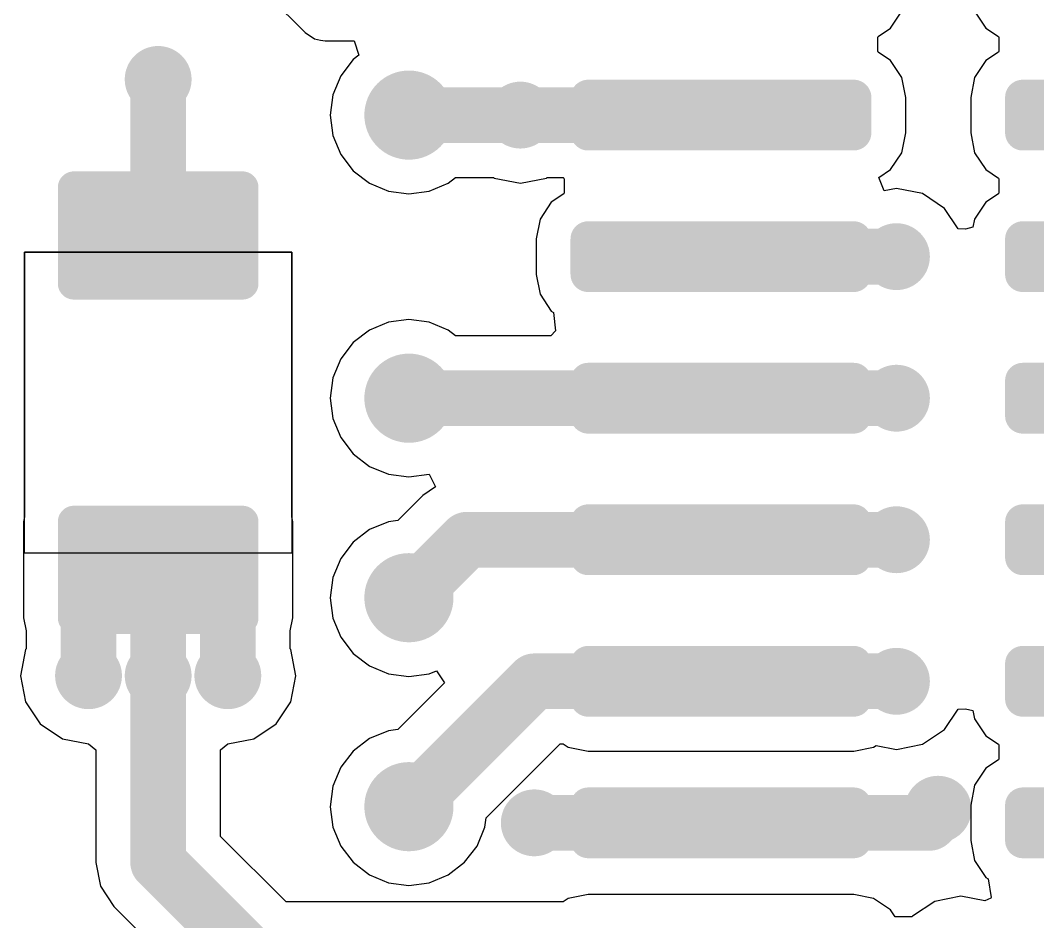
# Model space of a CAD drawing. Header units: millimetres. Extents: x 201 to 305, y 187 to 304.
# Drawn here: x 225.76 to 234.89, y 249.34 to 257.43 of the extents above; entities that cross this region are included whole.
import ezdxf

# ---------------------------------------------------------------- set-up
doc = ezdxf.new("R2010")
doc.units = ezdxf.units.MM
doc.layers.add('TopLayer', color=1, linetype='Continuous')

# ---------------------------------------------------------------- blocks, each defined once
blk = doc.blocks.new('PH08SMD_D20P_PWR_26')
at = {"layer": 'TopLayer', "const_width": 0.15875}
for points in [[(-5.953125, 3.14124848, 1), (-5.794375, 3.14124848, 1)], [(-5.635625, 3.14124848, 1), (-5.476875, 3.14124848, 1)], [(-4.683125, 3.14125102, 1), (-4.524375, 3.14125102, 1)], [(-4.365625, 3.14125102, 1), (-4.206875, 3.14125102, 1)], [(-3.413125, 3.14125102, 1), (-3.254375, 3.14125102, 1)], [(-3.095625, 3.14125102, 1), (-2.936875, 3.14125102, 1)], [(-2.143125, 3.14124848, 1), (-1.984375, 3.14124848, 1)], [(-1.825625, 3.14124848, 1), (-1.666875, 3.14124848, 1)], [(-0.8731249999999999, 3.14125102, 1), (-0.714375, 3.14125102, 1)], [(-0.5556249999999999, 3.14125102, 1), (-0.396875, 3.14125102, 1)], [(0.396875, 3.14125102, 1), (0.5556249999999999, 3.14125102, 1)], [(0.714375, 3.14125102, 1), (0.8731249999999999, 3.14125102, 1)], [(1.66687754, 3.14125102, 1), (1.82562754, 3.14125102, 1)], [(1.98437754, 3.14125102, 1), (2.14312754, 3.14125102, 1)], [(2.936875, 3.14125102, 1), (3.095625, 3.14125102, 1)], [(3.254375, 3.14125102, 1), (3.413125, 3.14125102, 1)], [(4.206875, 3.14125102, 1), (4.365625, 3.14125102, 1)], [(4.524375, 3.14125102, 1), (4.683125, 3.14125102, 1)], [(5.476877539999999, 3.14125102, 1), (5.63562754, 3.14125102, 1)], [(5.794377539999999, 3.14125102, 1), (5.95312754, 3.14125102, 1)], [(-5.953125, 0.7587488, 1), (-5.794375, 0.7587488, 1)], [(-5.635625, 0.7587488, 1), (-5.476875, 0.7587488, 1)], [(-4.683125, 0.75875134, 1), (-4.524375, 0.75875134, 1)], [(-4.365625, 0.75875134, 1), (-4.206875, 0.75875134, 1)], [(-3.413125, 0.75875134, 1), (-3.254375, 0.75875134, 1)], [(-3.095625, 0.75875134, 1), (-2.936875, 0.75875134, 1)], [(-2.143125, 0.7587488, 1), (-1.984375, 0.7587488, 1)], [(-1.825625, 0.7587488, 1), (-1.666875, 0.7587488, 1)], [(-0.8731249999999999, 0.75875134, 1), (-0.714375, 0.75875134, 1)], [(-0.5556249999999999, 0.75875134, 1), (-0.396875, 0.75875134, 1)], [(0.396875, 0.75875134, 1), (0.5556249999999999, 0.75875134, 1)], [(0.714375, 0.75875134, 1), (0.8731249999999999, 0.75875134, 1)], [(1.66687754, 0.75875134, 1), (1.82562754, 0.75875134, 1)], [(1.98437754, 0.75875134, 1), (2.14312754, 0.75875134, 1)], [(2.936875, 0.75875134, 1), (3.095625, 0.75875134, 1)], [(3.254375, 0.75875134, 1), (3.413125, 0.75875134, 1)], [(4.206875, 0.75875134, 1), (4.365625, 0.75875134, 1)], [(4.524375, 0.75875134, 1), (4.683125, 0.75875134, 1)], [(5.476877539999999, 0.75875134, 1), (5.63562754, 0.75875134, 1)], [(5.794377539999999, 0.75875134, 1), (5.95312754, 0.75875134, 1)], [(-5.953125, -0.75875134, 1), (-5.794375, -0.75875134, 1)], [(-5.635625, -0.75875134, 1), (-5.476875, -0.75875134, 1)], [(-4.683125, -0.75875134, 1), (-4.524375, -0.75875134, 1)], [(-4.365625, -0.75875134, 1), (-4.206875, -0.75875134, 1)], [(-3.41312754, -0.75875134, 1), (-3.25437754, -0.75875134, 1)], [(-3.09562754, -0.75875134, 1), (-2.93687754, -0.75875134, 1)], [(-2.143125, -0.75875134, 1), (-1.984375, -0.75875134, 1)], [(-1.825625, -0.75875134, 1), (-1.666875, -0.75875134, 1)], [(-0.8731249999999999, -0.75875134, 1), (-0.714375, -0.75875134, 1)], [(-0.5556249999999999, -0.75875134, 1), (-0.396875, -0.75875134, 1)], [(0.396875, -0.7587488, 1), (0.5556249999999999, -0.7587488, 1)], [(0.714375, -0.7587488, 1), (0.8731249999999999, -0.7587488, 1)], [(1.666875, -0.75875134, 1), (1.825625, -0.75875134, 1)], [(1.984375, -0.75875134, 1), (2.143125, -0.75875134, 1)], [(2.936875, -0.75875134, 1), (3.095625, -0.75875134, 1)], [(3.254375, -0.75875134, 1), (3.413125, -0.75875134, 1)], [(4.206875, -0.7587488, 1), (4.365625, -0.7587488, 1)], [(4.524375, -0.7587488, 1), (4.683125, -0.7587488, 1)], [(5.476877539999999, -0.7587488, 1), (5.63562754, -0.7587488, 1)], [(5.794377539999999, -0.7587488, 1), (5.95312754, -0.7587488, 1)], [(-5.953125, -3.14125102, 1), (-5.794375, -3.14125102, 1)], [(-5.635625, -3.14125102, 1), (-5.476875, -3.14125102, 1)], [(-4.683125, -3.14125102, 1), (-4.524375, -3.14125102, 1)], [(-4.365625, -3.14125102, 1), (-4.206875, -3.14125102, 1)], [(-3.41312754, -3.14125102, 1), (-3.25437754, -3.14125102, 1)], [(-3.09562754, -3.14125102, 1), (-2.93687754, -3.14125102, 1)], [(-2.143125, -3.14125102, 1), (-1.984375, -3.14125102, 1)], [(-1.825625, -3.14125102, 1), (-1.666875, -3.14125102, 1)], [(-0.8731249999999999, -3.14125102, 1), (-0.714375, -3.14125102, 1)], [(-0.5556249999999999, -3.14125102, 1), (-0.396875, -3.14125102, 1)], [(0.396875, -3.14124848, 1), (0.5556249999999999, -3.14124848, 1)], [(0.714375, -3.14124848, 1), (0.8731249999999999, -3.14124848, 1)], [(1.666875, -3.14125102, 1), (1.825625, -3.14125102, 1)], [(1.984375, -3.14125102, 1), (2.143125, -3.14125102, 1)], [(2.936875, -3.14125102, 1), (3.095625, -3.14125102, 1)], [(3.254375, -3.14125102, 1), (3.413125, -3.14125102, 1)], [(4.206875, -3.14124848, 1), (4.365625, -3.14124848, 1)], [(4.524375, -3.14124848, 1), (4.683125, -3.14124848, 1)], [(5.476877539999999, -3.14124848, 1), (5.63562754, -3.14124848, 1)], [(5.794377539999999, -3.14124848, 1), (5.95312754, -3.14124848, 1)]]:
    blk.add_lwpolyline(points, format="xyb", close=True, dxfattribs=at)
at = {"layer": 'TopLayer'}
for points in [[(-5.873749999999999, 0.5999987999999999), (-5.556249999999999, 0.5999987999999999), (-5.873749999999999, 3.29999848), (-5.556249999999999, 3.29999848)], [(-4.60375, 0.6000013399999999), (-4.28625, 0.6000013399999999), (-4.60375, 3.30000102), (-4.28625, 3.30000102)], [(-3.33375, 0.6000013399999999), (-3.01625, 0.6000013399999999), (-3.33375, 3.30000102), (-3.01625, 3.30000102)], [(-2.06375, 0.5999987999999999), (-1.74625, 0.5999987999999999), (-2.06375, 3.29999848), (-1.74625, 3.29999848)], [(-0.79375, 0.6000013399999999), (-0.47625, 0.6000013399999999), (-0.79375, 3.30000102), (-0.47625, 3.30000102)], [(0.47625, 0.6000013399999999), (0.79375, 0.6000013399999999), (0.47625, 3.30000102), (0.79375, 3.30000102)], [(1.74625254, 0.6000013399999999), (2.06375254, 0.6000013399999999), (1.74625254, 3.30000102), (2.06375254, 3.30000102)], [(3.01625, 0.6000013399999999), (3.33375, 0.6000013399999999), (3.01625, 3.30000102), (3.33375, 3.30000102)], [(4.28625, 0.6000013399999999), (4.60375, 0.6000013399999999), (4.28625, 3.30000102), (4.60375, 3.30000102)], [(5.55625254, 0.6000013399999999), (5.87375254, 0.6000013399999999), (5.55625254, 3.30000102), (5.87375254, 3.30000102)], [(-6.0325, 0.7587488), (-5.3975, 0.7587488), (-6.0325, 3.14124848), (-5.3975, 3.14124848)], [(-4.762499999999999, 0.75875134), (-4.1275, 0.75875134), (-4.762499999999999, 3.14125102), (-4.1275, 3.14125102)], [(-3.4925, 0.75875134), (-2.8575, 0.75875134), (-3.4925, 3.14125102), (-2.8575, 3.14125102)], [(-2.2225, 0.7587488), (-1.5875, 0.7587488), (-2.2225, 3.14124848), (-1.5875, 3.14124848)], [(-0.9524999999999999, 0.75875134), (-0.3175, 0.75875134), (-0.9524999999999999, 3.14125102), (-0.3175, 3.14125102)], [(0.3175, 0.75875134), (0.9524999999999999, 0.75875134), (0.3175, 3.14125102), (0.9524999999999999, 3.14125102)], [(1.58750254, 0.75875134), (2.22250254, 0.75875134), (1.58750254, 3.14125102), (2.22250254, 3.14125102)], [(2.8575, 0.75875134), (3.4925, 0.75875134), (2.8575, 3.14125102), (3.4925, 3.14125102)], [(4.1275, 0.75875134), (4.762499999999999, 0.75875134), (4.1275, 3.14125102), (4.762499999999999, 3.14125102)], [(5.39750254, 0.75875134), (6.032502539999999, 0.75875134), (5.39750254, 3.14125102), (6.032502539999999, 3.14125102)], [(-5.873749999999999, -3.30000102), (-5.556249999999999, -3.30000102), (-5.873749999999999, -0.6000013399999999), (-5.556249999999999, -0.6000013399999999)], [(-4.60375, -3.30000102), (-4.28625, -3.30000102), (-4.60375, -0.6000013399999999), (-4.28625, -0.6000013399999999)], [(-3.33375254, -3.30000102), (-3.01625254, -3.30000102), (-3.33375254, -0.6000013399999999), (-3.01625254, -0.6000013399999999)], [(-2.06375, -3.30000102), (-1.74625, -3.30000102), (-2.06375, -0.6000013399999999), (-1.74625, -0.6000013399999999)], [(-0.79375, -3.30000102), (-0.47625, -3.30000102), (-0.79375, -0.6000013399999999), (-0.47625, -0.6000013399999999)], [(0.47625, -3.29999848), (0.79375, -3.29999848), (0.47625, -0.5999987999999999), (0.79375, -0.5999987999999999)], [(1.74625, -3.30000102), (2.06375, -3.30000102), (1.74625, -0.6000013399999999), (2.06375, -0.6000013399999999)], [(3.01625, -3.30000102), (3.33375, -3.30000102), (3.01625, -0.6000013399999999), (3.33375, -0.6000013399999999)], [(4.28625, -3.29999848), (4.60375, -3.29999848), (4.28625, -0.5999987999999999), (4.60375, -0.5999987999999999)], [(5.55625254, -3.29999848), (5.87375254, -3.29999848), (5.55625254, -0.5999987999999999), (5.87375254, -0.5999987999999999)], [(-6.0325, -3.14125102), (-5.3975, -3.14125102), (-6.0325, -0.75875134), (-5.3975, -0.75875134)], [(-4.762499999999999, -3.14125102), (-4.1275, -3.14125102), (-4.762499999999999, -0.75875134), (-4.1275, -0.75875134)], [(-3.49250254, -3.14125102), (-2.85750254, -3.14125102), (-3.49250254, -0.75875134), (-2.85750254, -0.75875134)], [(-2.2225, -3.14125102), (-1.5875, -3.14125102), (-2.2225, -0.75875134), (-1.5875, -0.75875134)], [(-0.9524999999999999, -3.14125102), (-0.3175, -3.14125102), (-0.9524999999999999, -0.75875134), (-0.3175, -0.75875134)], [(0.3175, -3.14124848), (0.9524999999999999, -3.14124848), (0.3175, -0.7587488), (0.9524999999999999, -0.7587488)], [(1.5875, -3.14125102), (2.2225, -3.14125102), (1.5875, -0.75875134), (2.2225, -0.75875134)], [(2.8575, -3.14125102), (3.4925, -3.14125102), (2.8575, -0.75875134), (3.4925, -0.75875134)], [(4.1275, -3.14124848), (4.762499999999999, -3.14124848), (4.1275, -0.7587488), (4.762499999999999, -0.7587488)], [(5.39750254, -3.14124848), (6.032502539999999, -3.14124848), (5.39750254, -0.7587488), (6.032502539999999, -0.7587488)]]:
    blk.add_solid(points, dxfattribs=at)
blk = doc.blocks.new('L_3216_60')
at = {"layer": 'TopLayer'}
for p, q in [((-1.34999984, -1.20000014), (-1.34999984, 1.20000014)), ((-1.34999984, 1.20000014), (1.34999984, 1.20000014)), ((1.34999984, 1.20000014), (1.34999984, -1.20000014)), ((1.34999984, -1.20000014), (-1.34999984, -1.20000014))]:
    blk.add_line(p, q, dxfattribs=at)
at = {"layer": 'TopLayer', "const_width": 0.14374876}
for points in [[(-2.00312528, 0.7562570599999999, 1), (-1.85937652, 0.7562570599999999, 1)], [(-1.14062256, 0.7562570599999999, 1), (-0.9968737999999999, 0.7562570599999999, 1)], [(0.9968737999999999, 0.7562570599999999, 1), (1.14062256, 0.7562570599999999, 1)], [(1.85937652, 0.7562570599999999, 1), (2.00312528, 0.7562570599999999, 1)], [(-2.00312528, -0.75624182, 1), (-1.85937652, -0.75624182, 1)], [(-1.14062256, -0.75624182, 1), (-0.9968737999999999, -0.75624182, 1)], [(0.9968737999999999, -0.75624182, 1), (1.14062256, -0.75624182, 1)], [(1.85937652, -0.75624182, 1), (2.00312528, -0.75624182, 1)]]:
    blk.add_lwpolyline(points, format="xyb", close=True, dxfattribs=at)
at = {"layer": 'TopLayer'}
for points in [[(-1.06874818, -0.89999058), (-1.06874818, 0.90000582), (-1.9312509, -0.89999058), (-1.9312509, 0.90000582)], [(1.9312509, -0.89999058), (1.9312509, 0.90000582), (1.06874818, -0.89999058), (1.06874818, 0.90000582)], [(-0.9249994199999999, -0.75624182), (-0.9249994199999999, 0.7562570599999999), (-2.07499966, -0.75624182), (-2.07499966, 0.7562570599999999)], [(2.07499966, -0.75624182), (2.07499966, 0.7562570599999999), (0.9249994199999999, -0.75624182), (0.9249994199999999, 0.7562570599999999)]]:
    blk.add_solid(points, dxfattribs=at)
blk = doc.blocks.new('TP_SMD_98')
at = {"layer": 'TopLayer', "const_width": 0.3999992}
blk.add_lwpolyline([(-0.1999996, 0, 1), (0.1999996, 0, 1)], format="xyb", close=True, dxfattribs=at)
blk = doc.blocks.new('TP_SMD_99')
at = {"layer": 'TopLayer', "const_width": 0.3999992}
blk.add_lwpolyline([(-0.1999996, 0, 1), (0.1999996, 0, 1)], format="xyb", close=True, dxfattribs=at)
blk = doc.blocks.new('TP_SMD_100')
at = {"layer": 'TopLayer', "const_width": 0.3999992}
blk.add_lwpolyline([(-0.1999996, 0, 1), (0.1999996, 0, 1)], format="xyb", close=True, dxfattribs=at)
blk = doc.blocks.new('TP_SMD_157')
at = {"layer": 'TopLayer', "const_width": 0.3999992}
blk.add_lwpolyline([(-0.19999706, 2.54e-06, 1), (0.20000214, 2.54e-06, 1)], format="xyb", close=True, dxfattribs=at)

msp = doc.modelspace()

# ---------------------------------------------------------------- linework, layer by layer
at = {"layer": 'TopLayer'}
for p, q in [((227.9447562, 257.69471448), (228.31976434, 257.3197419)), ((233.57198904, 257.36051398), (233.6733833, 257.51225866)), ((234.32661796, 257.51225866), (234.42801222, 257.36051398)), ((233.45981502, 257.28556112), (233.57198904, 257.36051398)), ((234.42801222, 257.36051398), (234.54018624, 257.28556112)), ((228.31976434, 257.3197419), (228.4024515, 257.2644969)), ((228.4024515, 257.2644969), (228.40246166, 257.26449182)), ((228.40246166, 257.26449182), (228.45588802, 257.253867)), ((228.45588802, 257.253867), (228.49999512, 257.24509384)), ((233.4564546, 257.27582022), (233.45981502, 257.28556112)), ((233.4564546, 257.1541847), (233.4564546, 257.27582022)), ((234.54018624, 257.28556112), (234.54354666, 257.27582022)), ((234.54354666, 257.27582022), (234.5435492, 257.15418724)), ((228.49999512, 257.24509384), (228.75826994, 257.24509384)), ((228.75826994, 257.24509384), (228.80138136, 257.11809384)), ((228.75075916, 257.07924962), (228.6385572, 256.93302436)), ((228.80138136, 257.11809384), (228.75075916, 257.07924962)), ((233.45981502, 257.1444438), (233.4564546, 257.1541847)), ((233.57198904, 257.06949094), (233.45981502, 257.1444438)), ((233.6733833, 256.91774626), (233.57198904, 257.06949094)), ((234.42801476, 257.06949094), (234.3266205, 256.91774626)), ((234.54018624, 257.1444438), (234.42801476, 257.06949094)), ((234.5435492, 257.15418724), (234.54018624, 257.1444438)), ((228.6385572, 256.93302436), (228.56802394, 256.76274022)), ((233.70898648, 256.73875246), (233.6733833, 256.91774626)), ((234.3266205, 256.91774626), (234.29101732, 256.73875246)), ((228.56802394, 256.76274022), (228.54396506, 256.580005)), ((233.70898648, 256.42125246), (233.70898648, 256.73875246)), ((234.29101732, 256.73875246), (234.29101732, 256.42125246)), ((228.54396506, 256.580005), (228.56802394, 256.39726978)), ((228.56802394, 256.39726978), (228.6385572, 256.22698564)), ((233.6733833, 256.24225866), (233.70898648, 256.42125246)), ((234.29101732, 256.42125246), (234.3266205, 256.24225866)), ((228.6385572, 256.22698564), (228.75075916, 256.08076038)), ((233.57198904, 256.09051398), (233.6733833, 256.24225866)), ((234.3266205, 256.24225866), (234.42801476, 256.09051398)), ((228.75075916, 256.08076038), (228.89698442, 255.96855842)), ((233.46584752, 256.0195921), (233.57198904, 256.09051398)), ((234.42801476, 256.09051398), (234.54018878, 256.01556112)), ((229.60302314, 255.96855842), (229.66905806, 256.01922888)), ((229.66905806, 256.01922888), (230.00928344, 256.01922888)), ((230.00928344, 256.01922888), (230.01588998, 256.01481436)), ((230.01588998, 256.01481436), (230.24999924, 255.96824854)), ((230.24999924, 255.96824854), (230.4841085, 256.01481436)), ((230.4841085, 256.01481436), (230.49071504, 256.01922888)), ((230.49071504, 256.01922888), (230.63469748, 256.01922888)), ((230.63469748, 256.01922888), (230.64018388, 256.01556112)), ((230.64018388, 256.01556112), (230.6435443, 256.0058253)), ((230.6435443, 256.0058253), (230.6435443, 255.88418216)), ((233.51540038, 255.8999581), (233.46584752, 256.0195921)), ((234.54018878, 256.01556112), (234.5435492, 256.00582022)), ((234.5435492, 256.00582022), (234.5435492, 255.8841847)), ((228.89698442, 255.96855842), (229.06726856, 255.89802516)), ((229.06726856, 255.89802516), (229.25000378, 255.87396628)), ((229.25000378, 255.87396628), (229.432739, 255.89802516)), ((229.432739, 255.89802516), (229.60302314, 255.96855842)), ((230.6435443, 255.88418216), (230.64018388, 255.87444634)), ((233.62499884, 255.92175892), (233.51540038, 255.8999581)), ((233.8591081, 255.8751931), (233.62499884, 255.92175892)), ((234.5435492, 255.8841847), (234.54018878, 255.8744438)), ((230.5280124, 255.79949348), (230.42661814, 255.6477488)), ((230.64018388, 255.87444634), (230.5280124, 255.79949348)), ((234.05757354, 255.7425797), (233.8591081, 255.8751931)), ((234.42801476, 255.79949094), (234.3266205, 255.64774626)), ((234.54018878, 255.8744438), (234.42801476, 255.79949094)), ((234.17965356, 255.5598775), (234.05757354, 255.7425797)), ((230.42661814, 255.6477488), (230.39101496, 255.468755)), ((234.3266205, 255.64774626), (234.31180976, 255.57328616)), ((234.2431434, 255.5568168), (234.17965356, 255.5598775)), ((234.31180976, 255.57328616), (234.2431434, 255.5568168)), ((230.39101496, 255.468755), (230.39101496, 255.151255)), ((228.2000008, 255.34999984), (225.80000052, 255.34999984)), ((225.80000052, 255.34999984), (225.80000052, 252.97498808)), ((228.2000008, 252.97491188), (228.2000008, 255.34999984)), ((230.39101496, 255.151255), (230.42661814, 254.9722612)), ((230.42661814, 254.9722612), (230.5280124, 254.82051652)), ((230.5280124, 254.82051652), (230.54745356, 254.80752696)), ((230.54745356, 254.80752696), (230.56424042, 254.64356488)), ((229.06726602, 254.7219823), (228.89698188, 254.65144904)), ((229.25000124, 254.74604118), (229.06726602, 254.7219823)), ((229.43273646, 254.7219823), (229.25000124, 254.74604118)), ((229.6030206, 254.65144904), (229.43273646, 254.7219823)), ((228.89698188, 254.65144904), (228.75075662, 254.53924708)), ((229.66905806, 254.60077604), (229.6030206, 254.65144904)), ((230.56424042, 254.64356488), (230.52210436, 254.60077604)), ((228.75075662, 254.53924708), (228.63855466, 254.39302182)), ((230.52210436, 254.60077604), (229.66905806, 254.60077604)), ((228.63855466, 254.39302182), (228.5680214, 254.22273768)), ((228.5680214, 254.22273768), (228.54396252, 254.04000246)), ((228.54396252, 254.04000246), (228.5680214, 253.85726724)), ((228.5680214, 253.85726724), (228.63855466, 253.6869831)), ((228.63855466, 253.6869831), (228.75075662, 253.54075784)), ((228.75075662, 253.54075784), (228.89698188, 253.42855588)), ((228.89698188, 253.42855588), (229.06726602, 253.35802262)), ((229.06726602, 253.35802262), (229.25000124, 253.33396374)), ((229.25000124, 253.33396374), (229.43273392, 253.35802262)), ((229.43273392, 253.35802262), (229.48956642, 253.24409854)), ((229.48956642, 253.24409854), (229.37347572, 253.16652948)), ((229.37347572, 253.16652948), (229.14979316, 252.94284692)), ((225.80000052, 252.97498808), (225.79130102, 252.93125182)), ((228.20868506, 252.93125182), (228.2000008, 252.97491188)), ((225.79130102, 252.93125182), (225.79130102, 252.0687491)), ((228.20868506, 252.0687491), (228.20868506, 252.93125182)), ((229.06726602, 252.9319808), (228.89698188, 252.86144754)), ((229.14979316, 252.94284692), (229.06726602, 252.9319808)), ((228.89698188, 252.86144754), (228.75075662, 252.74924558)), ((228.75075662, 252.74924558), (228.63855466, 252.60302032)), ((228.63855466, 252.60302032), (228.5680214, 252.43273618)), ((228.5680214, 252.43273618), (228.54396252, 252.25000096)), ((228.54396252, 252.25000096), (228.5680214, 252.06726574)), ((225.79130102, 252.0687491), (225.81422706, 251.95349152)), ((228.18575902, 251.95349152), (228.20868506, 252.0687491)), ((228.5680214, 252.06726574), (228.63855466, 251.8969816)), ((225.81422706, 251.95349152), (225.81422706, 251.7907207)), ((228.18575902, 251.7907207), (228.18575902, 251.95349152)), ((228.63855466, 251.8969816), (228.75075662, 251.75075634)), ((225.80981254, 251.78411416), (225.76324672, 251.5500049)), ((225.81422706, 251.7907207), (225.80981254, 251.78411416)), ((228.19017354, 251.78411416), (228.18575902, 251.7907207)), ((228.23673936, 251.5500049), (228.19017354, 251.78411416)), ((228.75075662, 251.75075634), (228.89698188, 251.63855438)), ((228.89698188, 251.63855438), (229.06726602, 251.56802112)), ((229.43273646, 251.56802112), (229.49696544, 251.59462508)), ((229.49696544, 251.59462508), (229.56890586, 251.48695956)), ((225.76324672, 251.5500049), (225.80981254, 251.31589564)), ((228.19017354, 251.31589564), (228.23673936, 251.5500049)), ((229.06726602, 251.56802112), (229.25000124, 251.54396224)), ((229.25000124, 251.54396224), (229.43273646, 251.56802112)), ((229.56890586, 251.48695956), (229.14979316, 251.06784686)), ((225.80981254, 251.31589564), (225.94242594, 251.1174302)), ((228.05756014, 251.1174302), (228.19017354, 251.31589564)), ((234.05757354, 251.06742776), (234.17965356, 251.25012996)), ((234.17965356, 251.25012996), (234.24314594, 251.25318812)), ((234.24314594, 251.25318812), (234.31180976, 251.23671876)), ((234.31180976, 251.23671876), (234.3266205, 251.16225866)), ((234.3266205, 251.16225866), (234.42801476, 251.01051398)), ((225.94242594, 251.1174302), (226.14089138, 250.9848168)), ((227.8590947, 250.9848168), (228.05756014, 251.1174302)), ((229.06726602, 251.05698074), (228.89698188, 250.98644748)), ((229.14979316, 251.06784686), (229.06726602, 251.05698074)), ((233.8591081, 250.93481436), (234.05757354, 251.06742776)), ((226.14089138, 250.9848168), (226.3749981, 250.93825098)), ((227.62498798, 250.93825098), (227.8590947, 250.9848168)), ((228.89698188, 250.98644748), (228.75075662, 250.87424552)), ((234.42801476, 251.01051398), (234.54019132, 250.93555858)), ((226.3749981, 250.93825098), (226.43921946, 250.88554598)), ((226.43921946, 250.88554598), (226.43921946, 249.87500698)), ((227.56076662, 250.88554598), (227.62498798, 250.93825098)), ((227.56076662, 250.10728744), (227.56076662, 250.88554598)), ((228.75075662, 250.87424552), (228.63855466, 250.72802026)), ((229.9428472, 250.27479282), (230.60728326, 250.93922888)), ((230.60728326, 250.93922888), (230.63470002, 250.93922888)), ((230.63470002, 250.93922888), (230.67975962, 250.90911972)), ((230.67975962, 250.90911972), (230.85875342, 250.87351654)), ((230.85875342, 250.87351654), (233.2412531, 250.87351654)), ((233.2412531, 250.87351654), (233.4202469, 250.90911972)), ((233.4202469, 250.90911972), (233.443145, 250.92442068)), ((233.443145, 250.92442068), (233.62499884, 250.88824854)), ((233.62499884, 250.88824854), (233.8591081, 250.93481436)), ((234.54019132, 250.93555858), (234.54355174, 250.92581514)), ((234.54355174, 250.92581514), (234.54355174, 250.80418724)), ((234.54019132, 250.7944438), (234.42801476, 250.7194884)), ((234.54355174, 250.80418724), (234.54019132, 250.7944438)), ((228.63855466, 250.72802026), (228.5680214, 250.55773612)), ((234.42801476, 250.7194884), (234.3266205, 250.56774372)), ((228.5680214, 250.55773612), (228.54396252, 250.3750009)), ((234.3266205, 250.56774372), (234.29101732, 250.38874992)), ((228.54396252, 250.3750009), (228.5680214, 250.19226568)), ((234.29101732, 250.38874992), (234.29101732, 250.07124992)), ((229.93198108, 250.19226568), (229.9428472, 250.27479282)), ((228.5680214, 250.19226568), (228.63855466, 250.02198154)), ((229.86144782, 250.02198154), (229.93198108, 250.19226568)), ((228.14727802, 249.52077604), (227.56076662, 250.10728744)), ((234.29101732, 250.07124992), (234.3266205, 249.89225612)), ((228.63855466, 250.02198154), (228.75075662, 249.87575628)), ((229.74924586, 249.87575628), (229.86144782, 250.02198154)), ((226.43921946, 249.87500698), (226.4819067, 249.66040746)), ((228.75075662, 249.87575628), (228.89698188, 249.76355432)), ((229.6030206, 249.76355432), (229.74924586, 249.87575628)), ((234.3266205, 249.89225612), (234.42801476, 249.74051144)), ((228.89698188, 249.76355432), (229.06726602, 249.69302106)), ((229.06726602, 249.69302106), (229.25000124, 249.66896218)), ((229.25000124, 249.66896218), (229.43273646, 249.69302106)), ((229.43273646, 249.69302106), (229.6030206, 249.76355432)), ((234.42801476, 249.74051144), (234.4491755, 249.72637126)), ((234.4491755, 249.72637126), (234.47463646, 249.55896494)), ((226.4819067, 249.66040746), (226.60346602, 249.47847996)), ((230.85875088, 249.58648838), (230.67975708, 249.5508852)), ((233.24125056, 249.58648838), (230.85875088, 249.58648838)), ((233.42024436, 249.5508852), (233.24125056, 249.58648838)), ((230.63469748, 249.52077604), (228.14727802, 249.52077604)), ((230.67975708, 249.5508852), (230.63469748, 249.52077604)), ((233.57198904, 249.44949094), (233.42024436, 249.5508852)), ((233.96890468, 249.52519056), (233.77043924, 249.39257716)), ((234.20301394, 249.57175638), (233.96890468, 249.52519056)), ((234.41875646, 249.52884308), (234.20301394, 249.57175638)), ((234.47187548, 249.55555372), (234.41875646, 249.52884308)), ((234.47463646, 249.55896494), (234.47187548, 249.55555372)), ((226.60346602, 249.47847996), (227.51847054, 248.56347544)), ((233.61385586, 249.38683168), (233.57198904, 249.44949094)), ((233.7666013, 249.38683168), (233.61385586, 249.38683168)), ((233.77043924, 249.39257716), (233.7666013, 249.38683168))]:
    msp.add_line(p, q, dxfattribs=at)
for points, const_width in [([(226.85000096, 256.89999928, 1), (227.15000036, 256.89999928, 1)], 0.2999994), ([(226.87499456, 256.89999166, 1), (227.12499152, 256.89999166, 1)], 0.2499995), ([(226.87499456, 256.89999166, 1), (227.12499152, 256.89999166, 1)], 0.2499995), ([(226.87500218, 256.89999928, 1), (227.12499914, 256.89999928, 1)], 0.2499995), ([(229.12500276, 256.58000246, 1), (229.37499972, 256.58000246, 1)], 0.2499995), ([(230.09999954, 256.58000246, 1), (230.39999894, 256.58000246, 1)], 0.2999994), ([(230.12500076, 256.58000246, 1), (230.37499772, 256.58000246, 1)], 0.2499995), ([(230.12500076, 256.58000246, 1), (230.37499772, 256.58000246, 1)], 0.2499995), ([(231.92500224, 256.58000246, 1), (232.1749992, 256.58000246, 1)], 0.2499995), ([(226.87499456, 255.49999954, 1), (227.12499152, 255.49999954, 1)], 0.2499995), ([(233.47499914, 255.310005, 1), (233.77499854, 255.310005, 1)], 0.2999994), ([(231.92500224, 255.310005, 1), (232.1749992, 255.310005, 1)], 0.2499995), ([(233.50000036, 255.310005, 1), (233.74999732, 255.310005, 1)], 0.2499995), ([(233.47499914, 254.04000246, 1), (233.77499854, 254.04000246, 1)], 0.2999994), ([(229.12500276, 254.04000246, 1), (229.37499972, 254.04000246, 1)], 0.2499995), ([(231.92500224, 254.04000246, 1), (232.1749992, 254.04000246, 1)], 0.2499995), ([(231.92500224, 254.04000246, 1), (232.1749992, 254.04000246, 1)], 0.2499995), ([(233.50000036, 254.04000246, 1), (233.74999732, 254.04000246, 1)], 0.2499995), ([(233.47499914, 252.77000246, 1), (233.77499854, 252.77000246, 1)], 0.2999994), ([(229.64500426, 252.77000246, 1), (229.89500122, 252.77000246, 1)], 0.2499995), ([(229.64500426, 252.77000246, 1), (229.89500122, 252.77000246, 1)], 0.2499995), ([(231.92500224, 252.77000246, 1), (232.1749992, 252.77000246, 1)], 0.2499995), ([(231.92500224, 252.77000246, 1), (232.1749992, 252.77000246, 1)], 0.2499995), ([(233.50000036, 252.77000246, 1), (233.74999732, 252.77000246, 1)], 0.2499995), ([(226.25000216, 252.50000046, 1), (226.49999912, 252.50000046, 1)], 0.2499995), ([(226.25000216, 252.50000046, 1), (226.49999912, 252.50000046, 1)], 0.2499995), ([(226.87499456, 252.50000046, 1), (227.12499152, 252.50000046, 1)], 0.2499995), ([(226.87499456, 252.50000046, 1), (227.12499152, 252.50000046, 1)], 0.2499995), ([(226.87499456, 252.50000046, 1), (227.12499152, 252.50000046, 1)], 0.2499995), ([(227.49998696, 252.50000046, 1), (227.74998392, 252.50000046, 1)], 0.2499995), ([(227.49998696, 252.50000046, 1), (227.74998392, 252.50000046, 1)], 0.2499995), ([(229.12500276, 252.25000096, 1), (229.37499972, 252.25000096, 1)], 0.2499995), ([(226.22500094, 251.5500049, 1), (226.52500034, 251.5500049, 1)], 0.2999994), ([(226.25000216, 251.5500049, 1), (226.49999912, 251.5500049, 1)], 0.2499995), ([(226.85000096, 251.5500049, 1), (227.15000036, 251.5500049, 1)], 0.2999994), ([(227.47498574, 251.5500049, 1), (227.77498514, 251.5500049, 1)], 0.2999994), ([(227.49998696, 251.5500049, 1), (227.74998392, 251.5500049, 1)], 0.2499995), ([(233.47499914, 251.50000246, 1), (233.77499854, 251.50000246, 1)], 0.2999994), ([(230.25000432, 251.50000246, 1), (230.50000128, 251.50000246, 1)], 0.2499995), ([(230.25000432, 251.50000246, 1), (230.50000128, 251.50000246, 1)], 0.2499995), ([(231.92500478, 251.50000246, 1), (232.17500174, 251.50000246, 1)], 0.2499995), ([(231.92500478, 251.50000246, 1), (232.17500174, 251.50000246, 1)], 0.2499995), ([(233.50000036, 251.50000246, 1), (233.74999732, 251.50000246, 1)], 0.2499995), ([(229.12500276, 250.3750009, 1), (229.37499972, 250.3750009, 1)], 0.2499995), ([(233.84845026, 250.35201644, 1), (234.14844966, 250.35201644, 1)], 0.2999994), ([(233.87345148, 250.35201644, 1), (234.12344844, 250.35201644, 1)], 0.2499995), ([(230.22500056, 250.23000246, 1), (230.52499996, 250.23000246, 1)], 0.2999994), ([(233.87345148, 250.30655044, 1), (234.12344844, 250.30655044, 1)], 0.2499995), ([(233.87345148, 250.30655044, 1), (234.12344844, 250.30655044, 1)], 0.2499995), ([(230.25000178, 250.23000246, 1), (230.49999874, 250.23000246, 1)], 0.2499995), ([(231.92500224, 250.23000246, 1), (232.1749992, 250.23000246, 1)], 0.2499995), ([(231.92500224, 250.23000246, 1), (232.1749992, 250.23000246, 1)], 0.2499995), ([(233.7969035, 250.23000246, 1), (234.04690046, 250.23000246, 1)], 0.2499995), ([(233.7969035, 250.23000246, 1), (234.04690046, 250.23000246, 1)], 0.2499995), ([(226.87499456, 249.87500698, 1), (227.12499152, 249.87500698, 1)], 0.2499995), ([(226.87499456, 249.87500698, 1), (227.12499152, 249.87500698, 1)], 0.2499995)]:
    msp.add_lwpolyline(points, format="xyb", close=True, dxfattribs=dict(at, const_width=const_width))
at = {"layer": 'TopLayer', "const_width": 0.499999}
for points in [[(226.99999304, 256.89999166), (227.00000066, 256.89999928)], [(226.99999304, 255.49999954), (226.99999304, 256.89999166)], [(229.25000124, 256.58000246), (230.24999924, 256.58000246)], [(230.24999924, 256.58000246), (232.05000072, 256.58000246)], [(232.05000072, 255.310005), (233.62499884, 255.310005)], [(229.25000124, 254.04000246), (232.05000072, 254.04000246)], [(232.05000072, 254.04000246), (233.62499884, 254.04000246)], [(229.25000124, 252.25000096), (229.77000274, 252.77000246)], [(229.77000274, 252.77000246), (232.05000072, 252.77000246)], [(232.05000072, 252.77000246), (233.62499884, 252.77000246)], [(226.37500064, 252.50000046), (226.99999304, 252.50000046)], [(226.37500064, 251.5500049), (226.37500064, 252.50000046)], [(226.99999304, 252.50000046), (227.62498544, 252.50000046)], [(226.99999304, 249.87500698), (226.99999304, 252.50000046)], [(227.62498544, 251.5500049), (227.62498544, 252.50000046)], [(229.25000124, 250.3750009), (230.3750028, 251.50000246)], [(230.3750028, 251.50000246), (232.05000326, 251.50000246)], [(232.05000326, 251.50000246), (233.62499884, 251.50000246)], [(233.99844996, 250.30655044), (233.99844996, 250.35201644)], [(233.92190198, 250.23000246), (233.99844996, 250.30655044)], [(230.37500026, 250.23000246), (232.05000072, 250.23000246)], [(232.05000072, 250.23000246), (233.92190198, 250.23000246)], [(226.99999304, 249.87500698), (227.91499756, 248.96000246)]]:
    msp.add_lwpolyline(points, dxfattribs=at)

# ---------------------------------------------------------------- block references
for name, p, rotation in [('PH08SMD_D20P_PWR_26', (234.0000019, 252.13500246), 270), ('TP_SMD_157', (229.25000124, 256.58000246), 360), ('L_3216_60', (227.00000066, 254), 90), ('TP_SMD_100', (229.25000124, 254.04000246), 90), ('TP_SMD_99', (229.25000124, 252.25000096), 360), ('TP_SMD_98', (229.25000124, 250.3750009), 90)]:
    msp.add_blockref(name, p, dxfattribs=dict(rotation=rotation))

doc.saveas('drawing.dxf')
